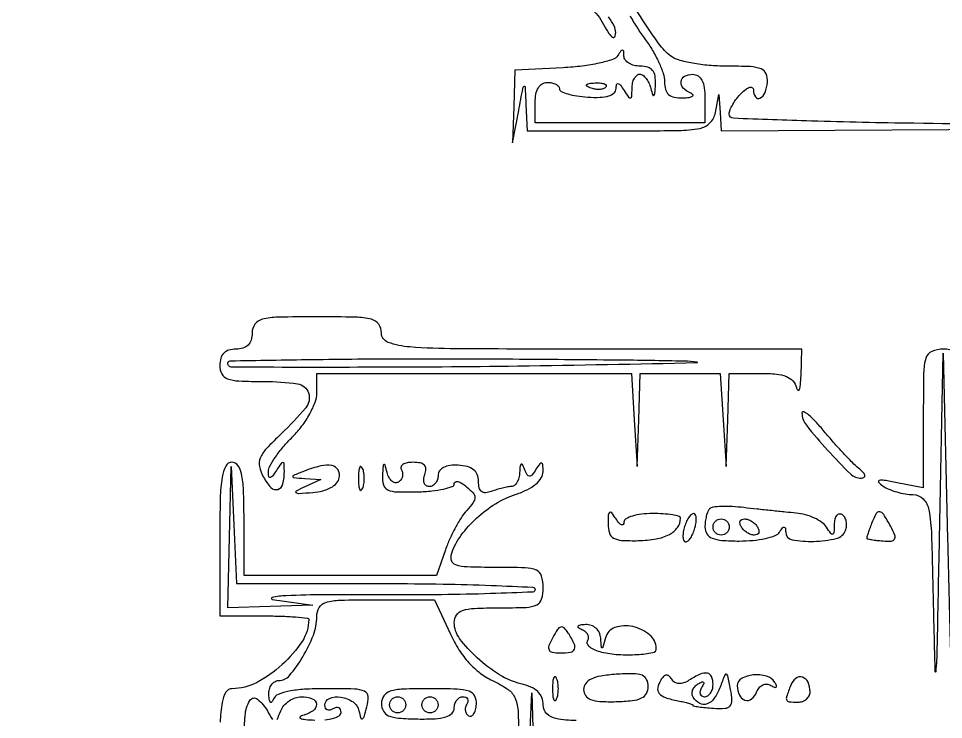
# Model space of a CAD drawing. Extents: x 23 to 255, y 40 to 184.
# Drawn here: x 148.31 to 157.99, y 141.13 to 148.46 of the extents above; entities that cross this region are included whole.
import ezdxf

# ---------------------------------------------------------------- set-up
doc = ezdxf.new("R2010")
doc.units = 0
doc.header["$MEASUREMENT"] = 0

msp = doc.modelspace()

# ---------------------------------------------------------------- linework, layer by layer
for points in [[(207.919475, 175.632891, 0.000007), (191.762556, 175.634099, 0.00002), (173.0434, 175.634494, 0.000013), (151.49745, 175.633531), (95.9364, 175.6296)], [(159.28065, 147.352025, -0.001532), (157.681436, 147.367355, -0.004815), (156.607851, 147.391279, -0.001426), (155.792056, 147.419649, -0.403239), (155.7486, 147.464771, -0.099031), (155.757236, 147.507946, -0.033788), (155.785877, 147.565409, -0.032036), (155.826936, 147.626207, -0.031851), (155.8755, 147.681386, -0.034046), (155.92432, 147.723974, -0.093008), (155.965123, 147.744382, -0.226652), (155.990771, 147.740046, -0.244067), (156.0024, 147.717643, 0.137828), (156.023354, 147.643073, 0.398469), (156.070502, 147.6303, 0.176508), (156.123908, 147.69027, 0.075888), (156.148339, 147.7962, 0.112581), (156.134893, 147.885753, 0.208849), (156.083889, 147.936795, 0.083726), (155.971807, 147.960325, 0.009967), (155.717212, 147.9654, -0.021607), (155.53733, 147.973177, -0.023519), (155.363863, 147.996464, -0.02385), (155.21837, 148.030249, -0.096828), (155.137633, 148.07115, -0.069511), (155.013967, 148.198676, -0.015198), (154.840672, 148.451523, -0.012035), (154.68117, 148.713803, -0.130058)], [(154.297582, 148.576282, -0.086065), (154.43465, 148.402986, 0.014593), (154.49072, 148.306556, 0.105143), (154.527757, 148.268005, 0.457267), (154.550305, 148.274048, 0.107178), (154.560813, 148.31743, 0.126519), (154.544901, 148.386128, 0.03529), (154.486745, 148.481016, 0.033211)], [(154.710697, 148.492107, 0.014769), (154.788665, 148.363059, 0.017445), (154.870119, 148.245995, -0.027726), (154.947309, 148.130048, -0.026425), (155.012556, 148.004437, -0.027405), (155.058136, 147.887425, -0.079329), (155.0718, 147.801845, 0.06624), (155.082583, 147.720808, 0.146695), (155.115168, 147.668357, 0.136444), (155.173114, 147.640195, 0.054114), (155.26215, 147.633679, 0.020908), (155.329535, 147.63887, 0.102704), (155.365521, 147.650931, 0.451325), (155.368576, 147.666416, 0.134342), (155.34675, 147.683029, -0.104915), (155.267878, 147.736135, -0.222484), (155.244464, 147.804204, -0.250307), (155.282177, 147.859677, -0.121389), (155.3679, 147.8808, -0.152103), (155.422802, 147.863703, -0.12651), (155.463075, 147.81735, -0.082504), (155.487274, 147.738848, -0.033607), (155.4948, 147.627), (155.4948, 147.3732), (154.6065, 147.3732), (153.7182, 147.3732), (153.7182, 147.5847, -0.04716), (153.726544, 147.67297, -0.088208), (153.75204, 147.7398, -0.118484), (153.79265, 147.781156, -0.140575), (153.8451, 147.7962, -0.05107), (153.893656, 147.791228, -0.071013), (153.934723, 147.776428, -0.091088), (153.962333, 147.754583, -0.18191), (153.972, 147.728891, 0.292858), (153.989513, 147.701556, 0.036184), (154.058979, 147.675497, 0.033535), (154.154627, 147.654157, 0.021309), (154.2681, 147.641641, 0.024922), (154.397339, 147.639391, 0.06426), (154.489305, 147.654305, 0.108679), (154.54481, 147.685033, 0.212285), (154.565495, 147.7301, -0.053403), (154.570588, 147.772816, -0.412214), (154.585985, 147.782544, -0.177985), (154.60988, 147.7672, -0.018495), (154.6488, 147.7116, 0.011213), (154.696467, 147.641347, 0.309569), (154.716319, 147.634061, 0.327416), (154.729402, 147.649934, 0.011938), (154.732105, 147.73275, -0.050942), (154.738392, 147.789399, -0.070481), (154.756049, 147.83731, -0.090117), (154.78177, 147.869541, -0.181323), (154.811797, 147.8808, -0.159836), (154.844645, 147.870024, -0.067019), (154.87853, 147.83731, -0.05682), (154.90828, 147.789392, -0.046657), (154.928883, 147.73275, 0.01159), (154.949184, 147.66183, 0.541772), (154.961283, 147.658405, 0.197309), (154.971295, 147.678412, 0.005718), (154.977386, 147.77505, 0.052892), (154.97258, 147.863683, 0.135122), (154.946087, 147.921683, 0.149531), (154.895732, 147.954447, 0.070109), (154.818, 147.9654, -0.060533), (154.753201, 147.973274, -0.078496), (154.698122, 147.996464, -0.095937), (154.660991, 148.030811, -0.156456), (154.647505, 148.07115, 0.024376), (154.64445, 148.121165, 0.361634), (154.632698, 148.132493, 0.258377), (154.615112, 148.124371, 0.016541), (154.582024, 148.075942, -0.175636), (154.52907, 148.035118, -0.022476), (154.388182, 147.99702, -0.02408), (154.210578, 147.966351, -0.017897), (154.012269, 147.949042), (153.5067, 147.9231), (153.494607, 147.5424), (153.482515, 147.1617), (153.546052, 147.5001, -0.000906), (153.590426, 147.734096, -0.172418), (153.602554, 147.754762, -0.619519), (153.612768, 147.750314, -0.001796), (153.621595, 147.56355), (153.6336, 147.2886), (154.600616, 147.2886, 0.003143), (155.218419, 147.292484, 0.043741), (155.439992, 147.314715, 0.150705), (155.547293, 147.371478, 0.149799), (155.604295, 147.47895), (155.640958, 147.6693), (155.652479, 147.47895), (155.664, 147.2886), (159.23835, 147.308796)], [(158.113175, 144.979658, 0.099837), (157.9905, 145.0044, 0.099837), (157.867825, 144.979658, 0.226042), (157.806313, 144.910668, 0.066986), (157.78281, 144.754915, 0.003999), (157.779, 144.278578), (157.779, 143.552756), (157.50405, 143.606911, 0.007876), (157.369544, 143.63121, 0.097942), (157.317938, 143.629543, 0.573245), (157.312183, 143.611083, 0.055892), (157.356, 143.572629, 0.05395), (157.418136, 143.538615, 0.028878), (157.500856, 143.509789, 0.028393), (157.589644, 143.489859, 0.039306), (157.670927, 143.482895, -0.200252), (157.778244, 143.437249, -0.150584), (157.837469, 143.321924, -0.036274), (157.864543, 143.059987, -0.002231), (157.884943, 142.27605, 0.001585), (157.900897, 141.63091, 0.944898), (157.912957, 141.630563, 0.016201), (157.925396, 141.86504, 0.000348), (157.948315, 143.0163), (157.985698, 144.9621), (158.0328, 143.0163, 0.000369), (158.060984, 141.886424, 0.015763)], [(154.146162, 141.116755, -0.043015), (153.936055, 141.13794, -0.152757), (153.840262, 141.188991, -0.196987), (153.8028, 141.280388, 0.096086), (153.787854, 141.357444, 0.106591), (153.745372, 141.420138, 0.087441), (153.673104, 141.468361, 0.045688), (153.57015, 141.502786, -0.081131), (153.34488, 141.596248, -0.046969), (153.110726, 141.773904, -0.047064), (152.927399, 141.977192, -0.161317), (152.8722, 142.143828, -0.14739), (152.895732, 142.221923, -0.168324), (152.957515, 142.269079, -0.069236), (153.082593, 142.291859, -0.010476), (153.3375, 142.2972, 0.008616), (153.625176, 142.302158, 0.098356), (153.73512, 142.327964, 0.221767), (153.786301, 142.387787, 0.067911), (153.8028, 142.5087, 0.072531), (153.785089, 142.630153, 0.224807), (153.731156, 142.690191, 0.092009), (153.614181, 142.715509, 0.007414), (153.297855, 142.7202, -0.00729), (153.007662, 142.724431, -0.071853), (152.887611, 142.745363, -0.24808), (152.842966, 142.791555, -0.156591), (152.845162, 142.86825, -0.073007), (152.944099, 143.055976, -0.049627), (153.105408, 143.236238, -0.048276), (153.305237, 143.386635, -0.057546), (153.51914, 143.485706, 0.036082), (153.635524, 143.533669, 0.057886), (153.725329, 143.592337, 0.07388), (153.782557, 143.656416, 0.148744), (153.801505, 143.720811, 0.015366), (153.798614, 143.793248, 0.298909), (153.785659, 143.810235, 0.330196), (153.766245, 143.80424, 0.017184), (153.727145, 143.746977, -0.022213), (153.685202, 143.686856, -0.233412), (153.659071, 143.673955, -0.275386), (153.635892, 143.687768, -0.029355), (153.60822, 143.746977, 0.023718), (153.586226, 143.795452, 0.438953), (153.571705, 143.799474, 0.232968), (153.5605, 143.781439, 0.013273), (153.555679, 143.71425, -0.050212), (153.547383, 143.657602, -0.068145), (153.528143, 143.60969, -0.086059), (153.501496, 143.577378, -0.179255), (153.471319, 143.5662, 0.04425), (153.432391, 143.562748, 0.015326), (153.377148, 143.551116, 0.015089), (153.316751, 143.534507, 0.016969), (153.259819, 143.514849, -0.071588), (153.199709, 143.501187, -0.189494), (153.158241, 143.513743, -0.170703), (153.133671, 143.552578, -0.056454), (153.12594, 143.620599, 0.093883), (153.112552, 143.691126, 0.130979), (153.074628, 143.742566, 0.106483), (153.009322, 143.775156, 0.048303), (152.91444, 143.7899, 0.04437), (152.826762, 143.787178, 0.086222), (152.759876, 143.767091, 0.121642), (152.718288, 143.731643, 0.156982), (152.703, 143.68415, -0.077891), (152.695938, 143.639092, -0.090276), (152.67549, 143.600848, -0.10078), (152.645065, 143.575281, -0.125139), (152.609349, 143.5662, -0.158089), (152.577715, 143.576458, -0.151946), (152.557512, 143.603477, -0.112257), (152.552689, 143.644548, -0.06502), (152.564394, 143.6931, 0.087704), (152.57533, 143.749527, 0.198974), (152.55965, 143.789208, 0.153487), (152.516164, 143.812798, 0.048151), (152.441552, 143.82, 0.044974), (152.379213, 143.814381, 0.097869), (152.334701, 143.796866, 0.176017), (152.314951, 143.771011, 0.217702), (152.318687, 143.741246, -0.100106), (152.331184, 143.707435, -0.098189), (152.329687, 143.671178, -0.09769), (152.31444, 143.63809, -0.097981), (152.287783, 143.61331, -0.180231), (152.254415, 143.606652, -0.136057), (152.220158, 143.622369, -0.096552), (152.190056, 143.659769, -0.057568), (152.169316, 143.713214, 0.007434), (152.147503, 143.792022, 0.503114), (152.136254, 143.796174, 0.234174), (152.126859, 143.780216, 0.004459), (152.120614, 143.6814, 0.082723), (152.131434, 143.584204, 0.219459), (152.175815, 143.532362, 0.102727), (152.271811, 143.510292, 0.012194), (152.4915, 143.510982, 0.018531), (152.637421, 143.52042, 0.029833), (152.760369, 143.540425, 0.030139), (152.851129, 143.566641, 0.317389), (152.8722, 143.596491, -0.284651), (152.883751, 143.615138, -0.178118), (152.910104, 143.618021, -0.079531), (152.951648, 143.600345, -0.032942), (153.001234, 143.564429, -0.035439), (153.069352, 143.499221, -0.185102), (153.087813, 143.45167, -0.161046), (153.070966, 143.399987, -0.025284), (153.002291, 143.315926, 0.042088), (152.946569, 143.242846, 0.018027), (152.884315, 143.1369, 0.017687), (152.82572, 143.018586, 0.022264), (152.780381, 142.905057), (152.686448, 142.6356), (151.679524, 142.6356), (150.6726, 142.6356), (150.6726, 143.2278, 0.008455), (150.667431, 143.533474, 0.044348), (150.646918, 143.70015, 0.103378), (150.607956, 143.788076, 0.241448), (150.5457, 143.82, 0.280451), (150.481288, 143.780787, 0.080293), (150.443289, 143.6649, 0.033635), (150.423533, 143.444395, 0.005528), (150.4188, 143.0163), (150.4188, 142.2126), (150.8841, 142.2126, -0.007723), (151.062508, 142.209844, -0.01282), (151.212718, 142.201344, -0.00643), (151.335624, 142.189629, -0.382955), (151.3494, 142.174281, -0.147155), (151.280853, 141.946418, -0.062863), (151.071352, 141.702671, -0.062062), (150.801936, 141.513856, -0.122436), (150.549901, 141.4512, 0.262789), (150.483216, 141.413552, 0.093362), (150.443592, 141.307217, 0.036894), (150.423524, 141.100461, 0.005751)], [(151.518192, 141.125363, 0.048675), (151.607033, 141.142001, 0.063232), (151.668577, 141.168654, 0.264897), (151.6878, 141.202393, 0.108972), (151.681177, 141.232421, 0.182303), (151.662949, 141.250309, 0.161196), (151.635526, 141.252941, 0.082592), (151.6032, 141.2397, -0.082592), (151.570874, 141.226459, -0.161196), (151.543451, 141.229091, -0.182303), (151.525223, 141.246979, -0.108972), (151.5186, 141.277007, -0.30205), (151.566997, 141.349813, -0.140886), (151.684726, 141.363712, -0.110064), (151.81299, 141.312236, -0.193603), (151.875368, 141.21855, 0.017861), (151.893728, 141.143742, 0.47271), (151.910304, 141.136512, 0.202915), (151.928397, 141.158058, 0.007726), (151.958251, 141.26085, 0.078056), (151.97042, 141.369625, 0.287159), (151.932848, 141.424115, 0.095876), (151.827808, 141.447241, 0.006384), (151.51773, 141.4512, 0.0154), (151.304632, 141.444635, 0.033374), (151.142205, 141.423678, 0.042571), (151.028903, 141.391081, 0.208455), (150.982429, 141.34545, -0.051902), (150.964587, 141.311776, -0.449116), (150.949691, 141.309743, -0.185333), (150.938004, 141.331358, -0.021021), (150.933079, 141.38775, -0.07205), (150.938685, 141.444327, -0.090386), (150.960281, 141.49231, -0.105588), (150.994158, 141.52433, -0.137562), (151.03506, 141.5358, 0.221745), (151.148299, 141.588618, 0.04003), (151.286495, 141.783047, 0.042432), (151.398257, 142.012596, 0.092331), (151.434, 142.204503, -0.132281), (151.459997, 142.301047, -0.19343), (151.528579, 142.354558, -0.064233), (151.677265, 142.377358, -0.005966), (152.049539, 142.3818), (152.665079, 142.3818), (152.832089, 142.02225, 0.033249), (152.921605, 141.858906, 0.041938), (153.026103, 141.721907, 0.045491), (153.143676, 141.613594, 0.054692), (153.272219, 141.5358, -0.041302), (153.435773, 141.442695, -0.149973), (153.509493, 141.350215, -0.085072), (153.540033, 141.203726, -0.008148), (153.547169, 140.83785)], [(150.6726, 140.8167, -0.016562), (150.684265, 141.168753, -0.120396), (150.73482, 141.328843, -0.457205), (150.813242, 141.342112, -0.092564), (150.916507, 141.21855, 0.010895), (150.970646, 141.126852, 0.259519)], [(151.01883, 141.127657, 0.013333), (151.056662, 141.21855, -0.085351), (151.090438, 141.275147, -0.066134), (151.143991, 141.32311, -0.065967), (151.208365, 141.355533, -0.083902), (151.273851, 141.3666, -0.08955), (151.386819, 141.346204, -0.296164), (151.429738, 141.28828, -0.268697), (151.395627, 141.21998, -0.081936), (151.28595, 141.171117, 0.132213), (151.259021, 141.155752, 0.544712), (151.262156, 141.14091, 0.069126), (151.314873, 141.12873, 0.013336), (151.41285, 141.122614, 0.030894)]]:
    msp.add_lwpolyline(points, format="xyb")
for points in [[(154.456688, 147.745088, -0.126455), (154.429029, 147.728739, -0.060344), (154.387972, 147.722042, -0.05415), (154.340803, 147.725208, -0.051402), (154.294538, 147.738409, -0.054073), (154.259287, 147.757152, -0.470617), (154.257828, 147.77257, -0.168741), (154.282511, 147.784526, -0.018894), (154.34565, 147.789521, -0.028489), (154.404547, 147.788591, -0.077125), (154.445154, 147.779224, -0.208169), (154.460597, 147.763603, -0.296942)], [(150.7572, 145.1736, -0.072254), (150.746469, 145.099731, -0.124864), (150.7149, 145.0467, -0.124864), (150.661869, 145.015131, -0.072254), (150.588, 145.0044, 0.072254), (150.514131, 144.993669, 0.124864), (150.4611, 144.9621, 0.124864), (150.429531, 144.909069, 0.072254), (150.4188, 144.8352, 0.118451), (150.440228, 144.746019, 0.189837), (150.498113, 144.694841, 0.077556), (150.618444, 144.671203, 0.009792), (150.8841, 144.666, -0.034235), (151.231848, 144.642162, -0.286643), (151.347516, 144.545682, -0.25901), (151.317646, 144.390034, -0.029553), (151.063357, 144.120105, 0.015017), (150.904736, 143.961241, 0.092261), (150.842523, 143.864307, 0.154197), (150.835354, 143.775577, 0.066606), (150.877403, 143.663313, 0.065375), (150.954104, 143.556319, 0.284739), (151.026111, 143.536895, 0.267676), (151.079115, 143.593067, 0.060818), (151.094305, 143.72835, 0.012454), (151.09166, 143.80479, 0.372664), (151.079175, 143.817591, 0.267923), (151.060145, 143.808653, 0.008598), (151.011, 143.7354, -0.01524), (150.96967, 143.675531, -0.192868), (150.946835, 143.661371, -0.416185), (150.932085, 143.671785, -0.038951), (150.927695, 143.720758, -0.129917), (150.94254, 143.779667, -0.024657), (151.001334, 143.874593, -0.02483), (151.083131, 143.981414, -0.020566), (151.1802, 144.086815, 0.035186), (151.278607, 144.200141, 0.03487), (151.360479, 144.326477, 0.037208), (151.416457, 144.448243, 0.089369), (151.434, 144.545608), (151.434, 144.7506), (153.079478, 144.7506), (154.724956, 144.7506), (154.755482, 144.26415), (154.786007, 143.7777), (154.802003, 144.26415), (154.818, 144.7506), (155.236778, 144.7506), (155.655556, 144.7506), (155.686082, 144.26415), (155.716607, 143.7777), (155.732603, 144.26415), (155.7486, 144.7506), (156.080797, 144.7506, -0.02337), (156.241688, 144.743076, -0.071706), (156.347494, 144.717561, -0.112701), (156.414063, 144.671601, -0.122222), (156.451683, 144.60255, 0.132213), (156.467048, 144.575621, 0.544712), (156.48189, 144.578756, 0.069126), (156.49407, 144.631473, 0.013336), (156.500186, 144.72945), (156.51, 145.0044), (154.3104, 145.0044, -0.001129), (152.887975, 145.007613, -0.018066), (152.4069, 145.027177, -0.064339), (152.181624, 145.074081, -0.319507), (152.1108, 145.1736, 0.157888), (152.08126, 145.264816, 0.176663), (152.00505, 145.316362, 0.055952), (151.840178, 145.338453, 0.005351), (151.434, 145.3428, 0.005351), (151.027822, 145.338453, 0.055952), (150.86295, 145.316362, 0.176663), (150.78674, 145.264816, 0.157888)], [(155.4102, 144.859527, -0.002044), (153.538041, 144.825579, -0.003349), (151.951946, 144.81393, -0.000447), (150.545302, 144.814277, -0.41422), (150.503326, 144.85635, -0.408936), (150.528722, 144.882149, -0.000445), (151.379385, 144.895761, -0.003325), (152.34204, 144.903904, -0.001994), (153.48555, 144.901414, -0.000907), (154.567752, 144.892779, -0.002992), (155.281053, 144.881525, -0.032037), (155.410892, 144.870356, -0.917458)], [(156.51, 144.337035, 0.170161), (156.555575, 144.206994, 0.016051), (156.778301, 143.945913, 0.014924), (157.017627, 143.698225, 0.202829), (157.132114, 143.653491, 0.156654), (157.159614, 143.663173, 0.309806), (157.166579, 143.684145, 0.122066), (157.14753, 143.717172, 0.031167), (157.10168, 143.759241, -0.027141), (157.037488, 143.817194, -0.007572), (156.943502, 143.9147, -0.007617), (156.84035, 144.028433, -0.007934), (156.74213, 144.143741, 0.014445), (156.652925, 144.245745, 0.032257), (156.578188, 144.316615, 0.063079), (156.528192, 144.348547, 0.550587)], [(152.156806, 142.551, -0.003808), (152.755521, 142.54644, -0.006345), (153.259569, 142.532362, -0.001613), (153.693675, 142.513319, -0.400051), (153.718297, 142.48755, -0.402961), (153.693719, 142.461926, -0.001565), (153.252376, 142.445601, -0.006248), (152.740319, 142.434669, -0.003748), (152.132047, 142.433846, 0.002987), (151.522883, 142.43395, 0.009322), (151.11299, 142.423928, 0.041659), (150.967948, 142.405503, 0.838569), (150.9687, 142.383687), (151.3917, 142.323782), (150.94755, 142.310491), (150.5034, 142.2972), (150.52021, 143.03745), (150.53702, 143.7777), (150.566216, 143.16435), (150.595413, 142.551)], [(151.302892, 143.727246, 0.002826), (151.190259, 143.682442, 0.320751), (151.182145, 143.669664, 0.374329), (151.191886, 143.659646, 0.003227), (151.3071, 143.6508), (151.4763, 143.638908), (151.3071, 143.562195, 0.010924), (151.217055, 143.518974, 0.569661), (151.216017, 143.503226, 0.166606), (151.246065, 143.494885, 0.004095), (151.390977, 143.504691, 0.042121), (151.496128, 143.521655, 0.064778), (151.581841, 143.555247, 0.081365), (151.641356, 143.601941, 0.139912), (151.669414, 143.65785, 0.175982), (151.655974, 143.740463, 0.222045), (151.593842, 143.785208, 0.107675), (151.475207, 143.781956, 0.032767)], [(151.870358, 143.6508, 0.017491), (151.872997, 143.575384, 0.078554), (151.882893, 143.532492, 0.447206), (151.897185, 143.527336, 0.174857), (151.913029, 143.54505, 0.057986), (151.926255, 143.593273, 0.037979), (151.930631, 143.6508, 0.037979), (151.926255, 143.708327, 0.057986), (151.913029, 143.75655, 0.174857), (151.897185, 143.774264, 0.447206), (151.882893, 143.769108, 0.078554), (151.872997, 143.726216, 0.017491)], [(155.543657, 143.333057, 0.10141), (155.524838, 143.304537, 0.033133), (155.509152, 143.25638, 0.031452), (155.498402, 143.19918, 0.030732), (155.4948, 143.140636, 0.143177), (155.515087, 143.071243, 0.156322), (155.56903, 143.026557, 0.078054), (155.671921, 143.002911, 0.017006), (155.85435, 142.996324, 0.024503), (155.996564, 143.003001, 0.030983), (156.12654, 143.02369, 0.032137), (156.229656, 143.053795, 0.162135), (156.276055, 143.090538, -0.019246), (156.306872, 143.133884, -0.242319), (156.324487, 143.142152, -0.363797), (156.336208, 143.131567, -0.031301), (156.339505, 143.08821, 0.359107), (156.406459, 143.009176, 0.052011), (156.633052, 142.992265, 0.049199), (156.869014, 143.022576, 0.249575), (156.9658, 143.106651, 0.071597), (156.976704, 143.154631, 0.074451), (156.973399, 143.203074, 0.081677), (156.95685, 143.244538, 0.119182), (156.929305, 143.272384, 0.181238), (156.898571, 143.278454, 0.185546), (156.871785, 143.262741, 0.113799), (156.853427, 143.224418, 0.052963), (156.847105, 143.169343, -0.011863), (156.844399, 143.085314, -0.305732), (156.8313, 143.068059, -0.332224), (156.811526, 143.074468, -0.013005), (156.766408, 143.141878, 0.098866), (156.719099, 143.191561, 0.044614), (156.640843, 143.236744, 0.041827), (156.546831, 143.271151, 0.044672), (156.450453, 143.288486, -0.002644), (156.337815, 143.299101, -0.001238), (156.192121, 143.313972, -0.001226), (156.039439, 143.330318, -0.001721), (155.903207, 143.345716, 0.016082), (155.780648, 143.356013, 0.021717), (155.669429, 143.356929, 0.019472), (155.579287, 143.350235, 0.169683)], [(154.480895, 143.174317, 0.076328), (154.494649, 143.080251, 0.194772), (154.53731, 143.027739, 0.112844), (154.623065, 143.003167, 0.01848), (154.79685, 143.000147, 0.037202), (154.985161, 143.017892, 0.079924), (155.12283, 143.064713, 0.115476), (155.207176, 143.138284, 0.150456), (155.239705, 143.23485, 0.347107), (155.22524, 143.254198, 0.023704), (155.15364, 143.269703, 0.025799), (155.058322, 143.280644, 0.015674), (154.9449, 143.2842, 0.02931), (154.831364, 143.277539, 0.045465), (154.735399, 143.257278, 0.056915), (154.668145, 143.227835, 0.263429), (154.647505, 143.19255, -0.160847), (154.639573, 143.169627, -0.342256), (154.622499, 143.165099, -0.118892), (154.595961, 143.184734, -0.030864), (154.5642, 143.2278, 0.019722), (154.519394, 143.291476, 0.390434), (154.497802, 143.295266, 0.241382), (154.483793, 143.271154, 0.011367)], [(155.29176, 143.17704, 0.033304), (155.273918, 143.119324, 0.041541), (155.265524, 143.063863, 0.04665), (155.266719, 143.018008, 0.168083), (155.279317, 142.992083, 0.291964), (155.299811, 142.987559, 0.11331), (155.325272, 143.004114, 0.066301), (155.352335, 143.040751, 0.03436), (155.37636, 143.09244, 0.033304), (155.394202, 143.150156, 0.041541), (155.402596, 143.205617, 0.04665), (155.401401, 143.251472, 0.168083), (155.388803, 143.277397, 0.291964), (155.368309, 143.281921, 0.11331), (155.342848, 143.265366, 0.066301), (155.315785, 143.228729, 0.03436)], [(155.7486, 143.1432, -0.099038), (155.742141, 143.110913, -0.097945), (155.723749, 143.083451, -0.097945), (155.696287, 143.065059, -0.099038), (155.664, 143.0586, -0.099038), (155.631713, 143.065059, -0.097945), (155.604251, 143.083451, -0.097945), (155.585859, 143.110913, -0.099038), (155.5794, 143.1432, -0.099038), (155.585859, 143.175487, -0.097945), (155.604251, 143.202949, -0.097945), (155.631713, 143.221341, -0.099038), (155.664, 143.2278, -0.099038), (155.696287, 143.221341, -0.097945), (155.723749, 143.202949, -0.097945), (155.742141, 143.175487, -0.099038)], [(156.0447, 143.1432, -0.076764), (156.05839, 143.11085, -0.154201), (156.056776, 143.083451, -0.186277), (156.04043, 143.065304, -0.117858), (156.012386, 143.0586, -0.085235), (155.976158, 143.064821, -0.053414), (155.937278, 143.083451, -0.051777), (155.901773, 143.110838, -0.064269), (155.8755, 143.1432, -0.076764), (155.86181, 143.17555, -0.154201), (155.863424, 143.202949, -0.186277), (155.87977, 143.221096, -0.117858), (155.907814, 143.2278, -0.085235), (155.944042, 143.221579, -0.053414), (155.982922, 143.202949, -0.051777), (156.018427, 143.175562, -0.064269)], [(157.238151, 143.178581, 0.004035), (157.218478, 143.12605, 0.005715), (157.201884, 143.078966, 0.00339), (157.188661, 143.039148, 0.078623), (157.1868, 143.027384, 0.352884), (157.192741, 143.020015, 0.009436), (157.236552, 143.011363, 0.015659), (157.291236, 143.003391, 0.009568), (157.356169, 142.997248, 0.031957), (157.445007, 142.996245, 0.261525), (157.478031, 143.017142, 0.225723), (157.480165, 143.058951, 0.024606), (157.437793, 143.148445, 0.015258), (157.365016, 143.27499, 0.220616), (157.322934, 143.302808, 0.321511), (157.285188, 143.283524, 0.027486)], [(153.903219, 141.988358, 0.027537), (153.862616, 141.901286, 0.206943), (153.86381, 141.85684, 0.249665), (153.896258, 141.832351, 0.039313), (153.978726, 141.825857, 0.035663), (154.089865, 141.833794, 0.26527), (154.130115, 141.865109, 0.217265), (154.12805, 141.921118, 0.024957), (154.064398, 142.033679, 0.05285), (154.022365, 142.086717, 0.273839), (153.987683, 142.095961, 0.179522), (153.952017, 142.069991, 0.023697)], [(154.205177, 142.071795, -0.0761), (154.242299, 142.049788, -0.103499), (154.266638, 142.019535, -0.121845), (154.274461, 141.985934, -0.135778), (154.265167, 141.954055, 0.250147), (154.263134, 141.921997, 0.116111), (154.289409, 141.888008, 0.073218), (154.341753, 141.856961, 0.040556), (154.41269, 141.834385, 0.040776), (154.589983, 141.808399, 0.031989), (154.784374, 141.808385, 0.026656), (154.950631, 141.827957, 0.373213), (154.985905, 141.871053, 0.215082), (154.916218, 142.014505, 0.121963), (154.739231, 142.100471, 0.133193), (154.553378, 142.090164, 0.254465), (154.454113, 141.984082, -0.002279), (154.428063, 141.885532, -0.315976), (154.419196, 141.878128, -0.416131), (154.41166, 141.884541, -0.002722), (154.404814, 141.97995, 0.0947), (154.389935, 142.03702, 0.099475), (154.355205, 142.083457, 0.099534), (154.305252, 142.112854, 0.094931), (154.24695, 142.121321, 0.020483), (154.189951, 142.116405, 0.187944), (154.168527, 142.104741, 0.449603), (154.170691, 142.08985, 0.04958)], [(154.225924, 141.442413, 0.152507), (154.245756, 141.3787, 0.152984), (154.298301, 141.337689, 0.077852), (154.396584, 141.317385, 0.018581), (154.563967, 141.315513, 0.019279), (154.734835, 141.326555, 0.084166), (154.832106, 141.353582, 0.157099), (154.883323, 141.401354, 0.127429), (154.902367, 141.474394, 0.118267), (154.884794, 141.548154, 0.187748), (154.837032, 141.590922, 0.090976), (154.74326, 141.60776, 0.016169), (154.564324, 141.601294, 0.021768), (154.404875, 141.583363, 0.070978), (154.303537, 141.552322, 0.124365), (154.246889, 141.505909, 0.160356)], [(155.031604, 141.539204, 0.091872), (155.000999, 141.460378, 0.225193), (155.016355, 141.40168, 0.14048), (155.081457, 141.357828, 0.031674), (155.212098, 141.324425, -0.010094), (155.271823, 141.311871, -0.016199), (155.322133, 141.298499, -0.010141), (155.362207, 141.285554, -0.319795), (155.3679, 141.277564, 0.36617), (155.374132, 141.270195, 0.005926), (155.431816, 141.261187, 0.01229), (155.502062, 141.252825, 0.007458), (155.585486, 141.246221, 0.030713), (155.704766, 141.245903, 0.197263), (155.758036, 141.271521, 0.2011), (155.777358, 141.326828, 0.032031), (155.762764, 141.443119, 0.00365), (155.734128, 141.587213, 0.293847), (155.718787, 141.602873, 0.371277), (155.701498, 141.59372, 0.004645), (155.653654, 141.467989, -0.062179), (155.592707, 141.350493, -0.152381), (155.516961, 141.291018, -0.218748), (155.4397, 141.296241, -0.130486), (155.371513, 141.360754, -0.124968), (155.360576, 141.395502, -0.100781), (155.366234, 141.434357, -0.090333), (155.387723, 141.471401, -0.078004), (155.421891, 141.500726, -0.02762), (155.461673, 141.522373, -0.309012), (155.478571, 141.519711, -0.323892), (155.481698, 141.503329, -0.028948), (155.460579, 141.464271, 0.068937), (155.444067, 141.426887, 0.143226), (155.444264, 141.395291, 0.19028), (155.460644, 141.374481, 0.132745), (155.489807, 141.3666, 0.140337), (155.523972, 141.376382, 0.099915), (155.553082, 141.403877, 0.085131), (155.572687, 141.444997, 0.06887), (155.5794, 141.4935, 0.090983), (155.564107, 141.576847, 0.263091), (155.520572, 141.613023, 0.154844), (155.445758, 141.603361, 0.032066), (155.327833, 141.53897, -0.053693), (155.271245, 141.511172, -0.102032), (155.221255, 141.503822, -0.127502), (155.179878, 141.517123, -0.113627), (155.148058, 141.549298, 0.072475), (155.119828, 141.582931, 0.206432), (155.091424, 141.592365, 0.180261), (155.062264, 141.578525, 0.054397)], [(155.8332, 141.48049, 0.109159), (155.854626, 141.383516, 0.208259), (155.913257, 141.331547, 0.248932), (155.982552, 141.343682, 0.136612), (156.035238, 141.414748, -0.079472), (156.062098, 141.461119, -0.110908), (156.099652, 141.490643, -0.126746), (156.142327, 141.498992, -0.12429), (156.184074, 141.485791, 0.028938), (156.222168, 141.465191, 0.279742), (156.239687, 141.467085, 0.344764), (156.243634, 141.482312, 0.0358), (156.225306, 141.517345, 0.18827), (156.139361, 141.582011, 0.091901), (156.000557, 141.594477, 0.103371), (155.878066, 141.556622, 0.27274)], [(153.900758, 141.4512, 0.017491), (153.903397, 141.375784, 0.078554), (153.913293, 141.332892, 0.447206), (153.927585, 141.327736, 0.174857), (153.943429, 141.34545, 0.057986), (153.956655, 141.393673, 0.037979), (153.961031, 141.4512, 0.037979), (153.956655, 141.508727, 0.057986), (153.943429, 141.55695, 0.174857), (153.927585, 141.574664, 0.447206), (153.913293, 141.569508, 0.078554), (153.903397, 141.526616, 0.017491)], [(156.391965, 141.486095, 0.008194), (156.348497, 141.367021, 0.187194), (156.349799, 141.331344, 0.279922), (156.374785, 141.313568, 0.01812), (156.4677, 141.3102, 0.083601), (156.516163, 141.31836, 0.092916), (156.557323, 141.341868, 0.100545), (156.584847, 141.376886, 0.116963), (156.5946, 141.418007, 0.105725), (156.573323, 141.517509, 0.209304), (156.514672, 141.57072, 0.253809), (156.445215, 141.558585, 0.134377)], [(152.1108, 141.295399, 0.125534), (152.130732, 141.217263, 0.169069), (152.184411, 141.168611, 0.081728), (152.290128, 141.142938, 0.015008), (152.4915, 141.133843, 0.016943), (152.670842, 141.137209, 0.059344), (152.784554, 141.156869, 0.114456), (152.848548, 141.193312, 0.20928), (152.8722, 141.247344, -0.073505), (152.878935, 141.292913, -0.08793), (152.898518, 141.331569, -0.100578), (152.927627, 141.35741, -0.132142), (152.961793, 141.3666, -0.098926), (152.992201, 141.360524, -0.176081), (153.01077, 141.343466, -0.169366), (153.014467, 141.317907, -0.090666), (153.002713, 141.287846, 0.085577), (152.989312, 141.254568, 0.093725), (152.988436, 141.219804, 0.100354), (153.000098, 141.188984, 0.114354), (153.022458, 141.166807, 0.239155), (153.04939, 141.164537, 0.150439), (153.074393, 141.184924, 0.08602), (153.093558, 141.228247, 0.042449), (153.10318, 141.287861, 0.135489), (153.086273, 141.373846, 0.198957), (153.028809, 141.423691, 0.072226), (152.902361, 141.446379, 0.008334), (152.613142, 141.4512, 0.009136), (152.332805, 141.446077, 0.066146), (152.200143, 141.42349, 0.169749), (152.13552, 141.375673, 0.150488)], [(152.3646, 141.282, -0.099038), (152.358141, 141.249713, -0.097945), (152.339749, 141.222251, -0.097945), (152.312287, 141.203859, -0.099038), (152.28, 141.1974, -0.099038), (152.247713, 141.203859, -0.097945), (152.220251, 141.222251, -0.097945), (152.201859, 141.249713, -0.099038), (152.1954, 141.282, -0.099038), (152.201859, 141.314287, -0.097945), (152.220251, 141.341749, -0.097945), (152.247713, 141.360141, -0.099038), (152.28, 141.3666, -0.099038), (152.312287, 141.360141, -0.097945), (152.339749, 141.341749, -0.097945), (152.358141, 141.314287, -0.099038)], [(152.703, 141.282, -0.099038), (152.696541, 141.249713, -0.097945), (152.678149, 141.222251, -0.097945), (152.650687, 141.203859, -0.099038), (152.6184, 141.1974, -0.099038), (152.586113, 141.203859, -0.097945), (152.558651, 141.222251, -0.097945), (152.540259, 141.249713, -0.099038), (152.5338, 141.282, -0.099038), (152.540259, 141.314287, -0.097945), (152.558651, 141.341749, -0.097945), (152.586113, 141.360141, -0.099038), (152.6184, 141.3666, -0.099038), (152.650687, 141.360141, -0.097945), (152.678149, 141.341749, -0.097945), (152.696541, 141.314287, -0.099038)]]:
    msp.add_lwpolyline(points, format="xyb", close=True)
msp.add_lwpolyline([(153.655423, 140.797487), (153.68458, 141.4089), (153.70139, 140.79555)])

doc.saveas('drawing.dxf')
